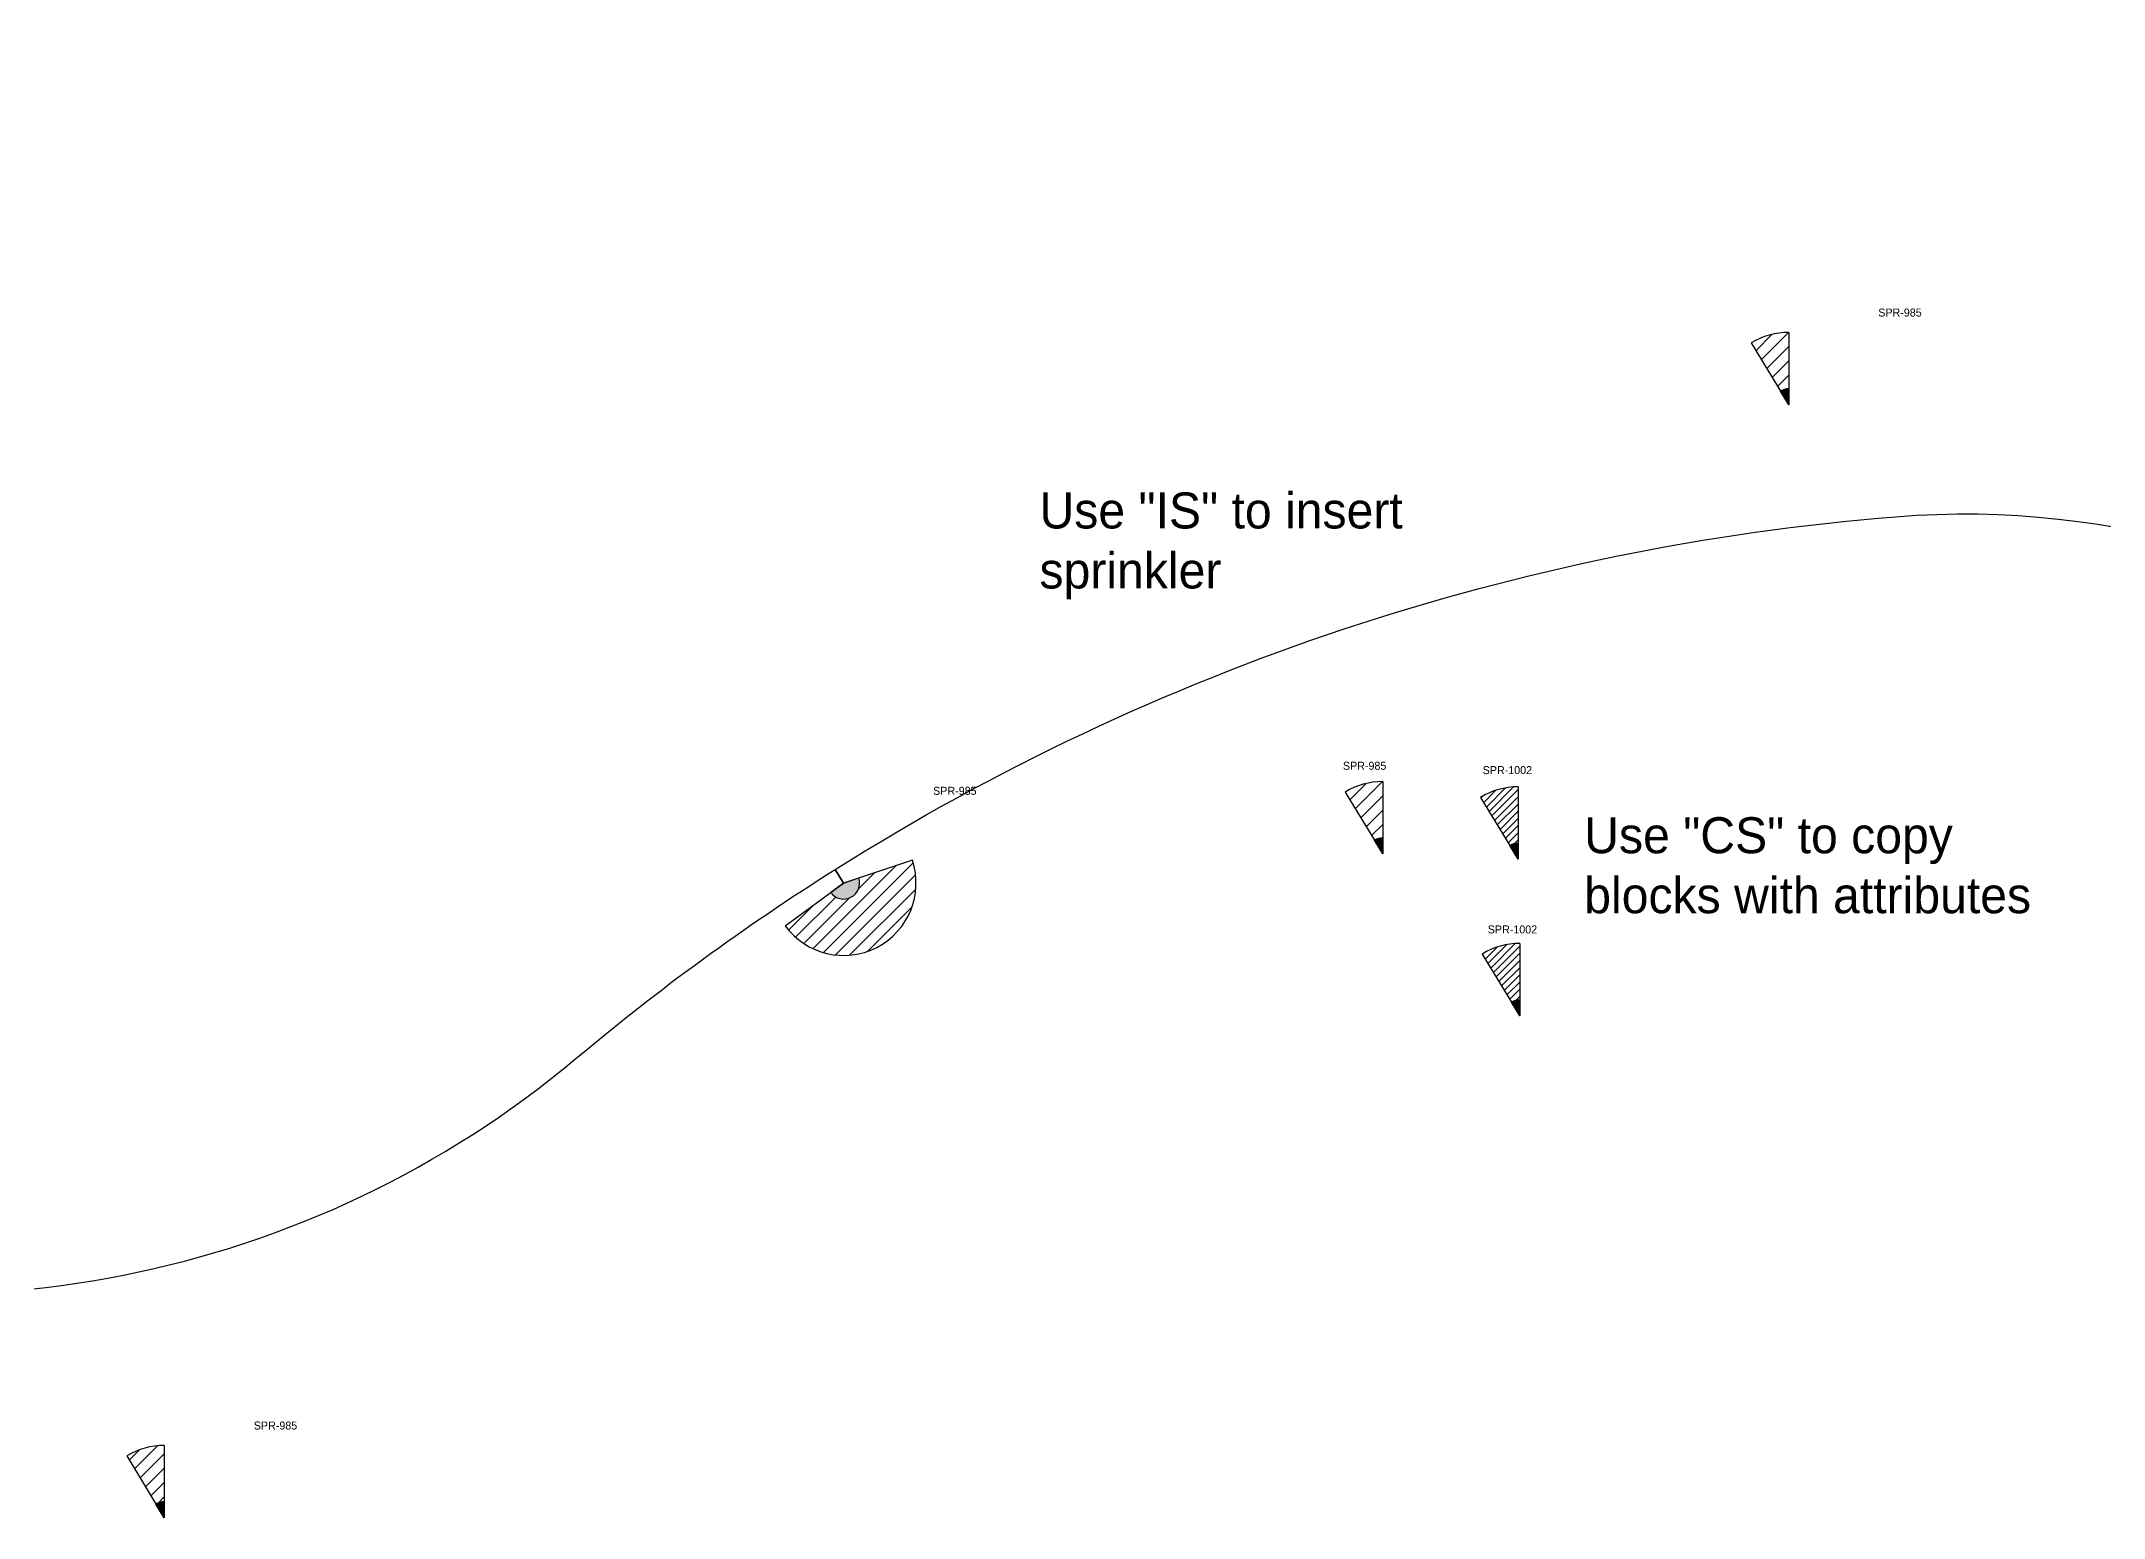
# Model space of a CAD drawing. Header units: millimetres. Extents: x 0 to 12390, y -1520 to 0.
# Drawn here: x 10570 to 11215, y -1207 to -745 of the extents above; entities that cross this region are included whole.
import ezdxf

# ---------------------------------------------------------------- set-up
doc = ezdxf.new("R2010")
doc.units = ezdxf.units.MM

# ---------------------------------------------------------------- blocks, each defined once
blk = doc.blocks.new('sprinkler')
for p, q in [((-11.75, 19.33), (0, 0)), ((0, 22.62), (0, 0)), ((0, 0), (-2.6, 4.27)), ((0, 0), (0, 5))]:
    blk.add_line(p, q)
for tag, p, flags in [('HatchTypeInner', (27.77, 23.36), 9), ('HatchScaleInner', (27.88, 18.81), 9), ('HatchColorInner', (27.99, 13.66), 9), ('InnerLineColor', (28.11, 8.7), 9), ('InnerLineLinetype', (28.22, 3.48), 9), ('HatchTypeOuter', (28.33, -1.27), 9), ('HatchScaleOuter', (28.43, -5.55), 9), ('HatchColorOuter', (28.53, -10.01), 9), ('OuterLineColor', (28.65, -15.27), 9), ('OuterLineLinetype', (28.75, -19.87), 9), ('OuterLineVisisbility', (28.85, -24.15), 9), ('Offset', (28.81, -29.4), 1), ('PolylineHandle', (28.81, -34.02), 1), ('VertexCode', (29.36, -38.31), 1)]:
    blk.add_attdef(tag, p, '', height=2.5, dxfattribs=dict(flags=flags))
blk.add_attdef('SPRINKLERTYPE', (27.96, 27.56), '', height=2.5)
blk = doc.blocks.new('18735')
h = blk.add_hatch()
h.set_pattern_fill('ANSI31', color=3, style=0)
edge = h.paths.add_edge_path()
edge.add_line((0, 5), (0, 22.62))
edge.add_arc((0, 0), 22.62, 90, 121.2903)
edge.add_line((-11.75, 19.33), (-2.6, 4.27))
edge.add_arc((0, 0), 5, 90, 121.2903, ccw=False)
h = blk.add_hatch(color=3)
edge = h.paths.add_edge_path()
edge.add_line((0, 0), (0, 5))
edge.add_arc((0, 0), 5, 90, 121.2903)
edge.add_line((-2.6, 4.27), (0, 0))
at = {"color": 3}
for radius in [22.62, 5]:
    blk.add_arc((0, 0), radius, 90, 121.2903, dxfattribs=at)
blk = doc.blocks.new('*U181')
for p, q in [((21.47, 7.14), (0, 0)), ((-18.28, -13.33), (0, 0)), ((0, 0), (-4.04, -2.95)), ((0, 0), (4.74, 1.58))]:
    blk.add_line(p, q)
for tag, p, flags in [('HatchTypeInner', (27.77, 23.36), 9), ('HatchScaleInner', (27.88, 18.81), 9), ('HatchColorInner', (27.99, 13.66), 9), ('InnerLineColor', (28.11, 8.7), 9), ('InnerLineLinetype', (28.22, 3.48), 9), ('HatchTypeOuter', (28.33, -1.27), 9), ('HatchScaleOuter', (28.43, -5.55), 9), ('HatchColorOuter', (28.53, -10.01), 9), ('OuterLineColor', (28.65, -15.27), 9), ('OuterLineLinetype', (28.75, -19.87), 9), ('OuterLineVisisbility', (28.85, -24.15), 9), ('Offset', (28.81, -29.4), 1), ('PolylineHandle', (28.81, -34.02), 1), ('VertexCode', (29.36, -38.31), 1)]:
    blk.add_attdef(tag, p, '', height=2.5, dxfattribs=dict(flags=flags))
blk.add_attdef('SPRINKLERTYPE', (27.96, 27.56), '', height=2.5)
blk = doc.blocks.new('1877B')
h = blk.add_hatch()
h.set_pattern_fill('ANSI31', color=3, style=0)
edge = h.paths.add_edge_path()
edge.add_line((0, 5), (0, 22.62))
edge.add_arc((0, 0), 22.62, 90, 121.2903)
edge.add_line((-11.75, 19.33), (-2.6, 4.27))
edge.add_arc((0, 0), 5, 90, 121.2903, ccw=False)
h = blk.add_hatch(color=3)
edge = h.paths.add_edge_path()
edge.add_line((0, 0), (0, 5))
edge.add_arc((0, 0), 5, 90, 121.2903)
edge.add_line((-2.6, 4.27), (0, 0))
at = {"color": 3}
for radius in [22.62, 5]:
    blk.add_arc((0, 0), radius, 90, 121.2903, dxfattribs=at)
blk = doc.blocks.new('18758')
h = blk.add_hatch()
h.set_pattern_fill('ANSI31', color=3, style=0)
edge = h.paths.add_edge_path()
edge.add_line((-4.04, -2.95), (-18.28, -13.33))
edge.add_arc((0, 0), 22.62, 216.09961, 378.39585)
edge.add_line((21.47, 7.14), (4.74, 1.58))
edge.add_arc((0, 0), 5, -143.90039, 18.39585, ccw=False)
h = blk.add_hatch(color=3)
edge = h.paths.add_edge_path()
edge.add_line((0, 0), (-4.04, -2.95))
edge.add_arc((0, 0), 5, 216.09961, 378.39585)
edge.add_line((4.74, 1.58), (0, 0))
at = {"color": 3}
for radius in [22.62, 5]:
    blk.add_arc((0, 0), radius, 216.09961, 18.39585, dxfattribs=at)
blk = doc.blocks.new('19941')
h = blk.add_hatch()
h.set_pattern_fill('ANSI31', color=3, style=0)
edge = h.paths.add_edge_path()
edge.add_line((0, 5), (0, 22.62))
edge.add_arc((0, 0), 22.62, 90, 121.2903)
edge.add_line((-11.75, 19.33), (-2.6, 4.27))
edge.add_arc((0, 0), 5, 90, 121.2903, ccw=False)
h = blk.add_hatch(color=3)
edge = h.paths.add_edge_path()
edge.add_line((0, 0), (0, 5))
edge.add_arc((0, 0), 5, 90, 121.2903)
edge.add_line((-2.6, 4.27), (0, 0))
at = {"color": 3}
for radius in [22.62, 5]:
    blk.add_arc((0, 0), radius, 90, 121.2903, dxfattribs=at)
blk = doc.blocks.new('1991E')
h = blk.add_hatch()
h.set_pattern_fill('ANSI31', color=6, scale=0.5, style=0)
edge = h.paths.add_edge_path()
edge.add_line((0, 5), (0, 22.62))
edge.add_arc((0, 0), 22.62, 90, 121.2903)
edge.add_line((-11.75, 19.33), (-2.6, 4.27))
edge.add_arc((0, 0), 5, 90, 121.2903, ccw=False)
h = blk.add_hatch(color=5)
edge = h.paths.add_edge_path()
edge.add_line((0, 0), (0, 5))
edge.add_arc((0, 0), 5, 90, 121.2903)
edge.add_line((-2.6, 4.27), (0, 0))
at = {"color": 3}
for radius in [22.62, 5]:
    blk.add_arc((0, 0), radius, 90, 121.2903, dxfattribs=at)
blk = doc.blocks.new('1A4A1')
h = blk.add_hatch()
h.set_pattern_fill('ANSI31', color=6, scale=0.5, style=0)
edge = h.paths.add_edge_path()
edge.add_line((0, 5), (0, 22.62))
edge.add_arc((0, 0), 22.62, 90, 121.2903)
edge.add_line((-11.75, 19.33), (-2.6, 4.27))
edge.add_arc((0, 0), 5, 90, 121.2903, ccw=False)
h = blk.add_hatch(color=5)
edge = h.paths.add_edge_path()
edge.add_line((0, 0), (0, 5))
edge.add_arc((0, 0), 5, 90, 121.2903)
edge.add_line((-2.6, 4.27), (0, 0))
at = {"color": 3}
for radius in [22.62, 5]:
    blk.add_arc((0, 0), radius, 90, 121.2903, dxfattribs=at)

msp = doc.modelspace()

# ---------------------------------------------------------------- linework, layer by layer
msp.add_lwpolyline([(11304.51, -518.78), (10711.84, -327.52, 0.412877), (9946.15, -717.39, 0.105058), (9920.38, -956.47), (10439.43, -1121.98, 0.257227), (10737.61, -1063.13, -0.034182), (10818.46, -1004.17), (10821.13, -1008.4), (10818.46, -1004.17, -0.120909), (11149.9, -893.94, -0.388981), (11433.35, -1114.62, 0.287413)], format="xyb")

# ---------------------------------------------------------------- block references
for name, p in [('sprinkler', (11116.42, -858.98)), ('*U181', (10821.13, -1008.4)), ('sprinkler', (10608.89, -1206.7))]:
    msp.add_blockref(name, p).add_auto_attribs({'SPRINKLERTYPE': 'SPR-985'})
for name, p in [('18735', (11116.42, -858.98)), ('19941', (10989.56, -999.31)), ('1991E', (11031.87, -1000.96)), ('18758', (10821.13, -1008.4)), ('1A4A1', (11032.37, -1049.9)), ('1877B', (10608.89, -1206.7))]:
    msp.add_blockref(name, p)
ref = msp.add_blockref('sprinkler', (10989.56, -999.31))
ref.add_attrib('SPRINKLERTYPE', 'SPR-985', (10977.12, -973.01), dxfattribs={"height": 2.5})
ref = msp.add_blockref('sprinkler', (11031.87, -1000.96))
ref.add_attrib('SPRINKLERTYPE', 'SPR-1002', (11020.79, -974.37), dxfattribs={"height": 2.5})
ref = msp.add_blockref('sprinkler', (11032.37, -1049.9))
ref.add_attrib('SPRINKLERTYPE', 'SPR-1002', (11022.38, -1024.14), dxfattribs={"height": 2.5})

# ---------------------------------------------------------------- texts
for s, height, p in [('Use "IS" to insert', 11.2481, (10882.32, -897.62)), ('sprinkler', 11.248, (10882.32, -916.37)), ('Use "CS" to copy', 11.2481, (11052.51, -999.09)), ('blocks with attributes', 11.2481, (11052.51, -1017.83))]:
    msp.add_text(s, height=height).set_placement(p)

doc.saveas('drawing.dxf')
